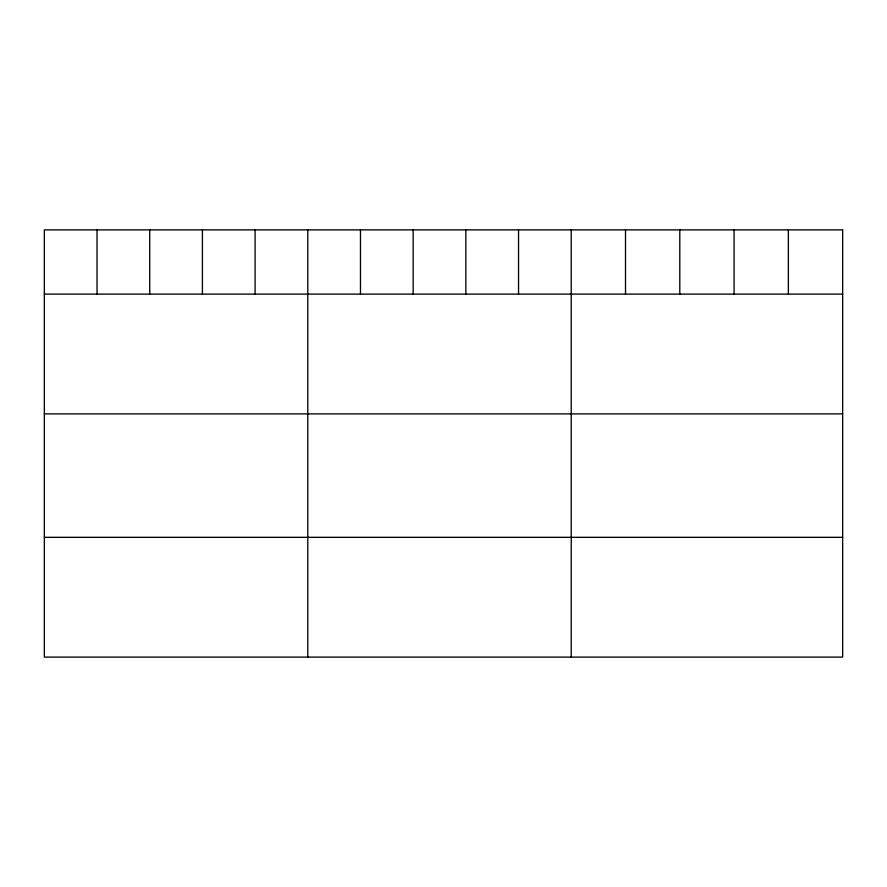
<?xml version="1.0" encoding="UTF-8"?>
<svg xmlns="http://www.w3.org/2000/svg" width="887" height="887" viewBox="0 0 887 887"><rect width="100%" height="100%" fill="white"/><g stroke="black" fill="none" stroke-linecap="round" stroke-linejoin="round"><path stroke-width="1.33" d="M44.35 294.107L842.65 294.107M44.35 413.896L842.65 413.896M44.35 537.322L842.65 537.322M788.366 229.888L788.366 294.107M734.081 229.888L734.081 294.107M679.797 229.888L679.797 294.107M625.512 229.888L625.512 294.107M571.228 229.888L571.228 657.112M518.54 229.888L518.54 294.107M465.852 229.888L465.852 294.107M413.165 229.888L413.165 294.107M360.477 229.888L360.477 294.107M307.789 229.888L307.789 657.112M255.101 229.888L255.101 294.107M202.413 229.888L202.413 294.107M149.726 229.888L149.726 294.107M97.038 229.888L97.038 294.107M842.65 229.888L44.35 229.888L44.35 657.112L842.65 657.112L842.65 229.888"/></g></svg>
